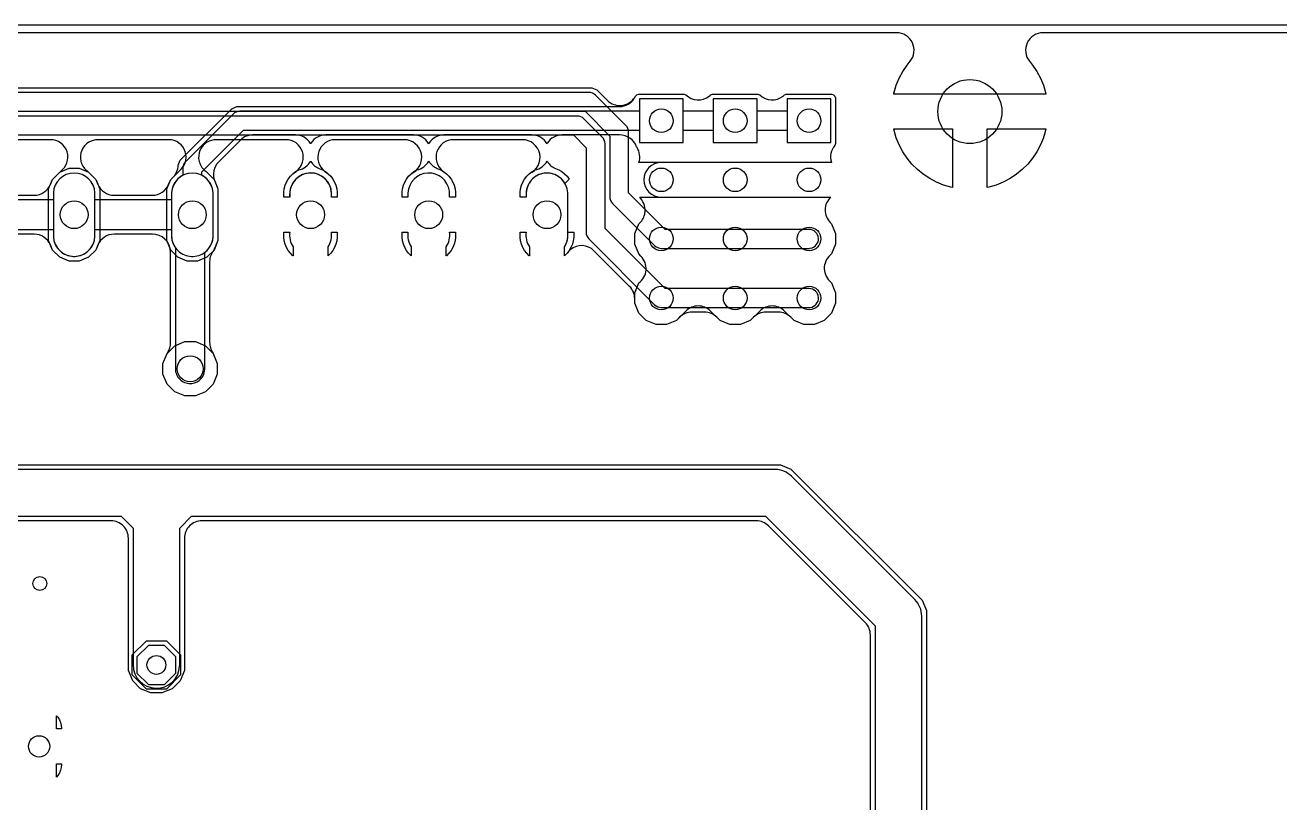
# Model space of a CAD drawing. Header units: millimetres. Extents: x -12 to 258, y 0 to 147.
# Drawn here: x 143.5 to 197.4, y 113.6 to 147 of the extents above; entities that cross this region are included whole.
import ezdxf

# ---------------------------------------------------------------- set-up
doc = ezdxf.new("R2010")
doc.units = ezdxf.units.MM

msp = doc.modelspace()

# ---------------------------------------------------------------- linework, layer by layer
at = {"layer": '16_copper'}
for points in [[(238.923, 146.67), (187.217, 146.67, 0.633248), (186.637, 145.444), (186.767, 145.285), (186.95, 145.011), (187.106, 144.721), (187.232, 144.416), (187.327, 144.101), (187.341, 144.035), (184.07, 144.035, 0.000022), (184.07, 144.035), (180.799, 144.035), (180.813, 144.101), (180.908, 144.416), (181.034, 144.721), (181.19, 145.011), (181.373, 145.285), (181.503, 145.444, 0.633244), (180.923, 146.67), (55.897, 146.67, 0.414214)], [(97.279, 144.31), (167.821, 144.31), (168.045, 144.217), (168.5, 143.762, 0.450582), (169.621, 143.832), (169.64, 143.856, 0.030532), (169.689, 143.936), (169.755, 144.002), (169.83, 144.033), (171.79, 144.033), (171.865, 144.002, 0.383549), (172.866, 143.945), (172.918, 143.99, 0.005533), (172.93, 144.002), (173.005, 144.033), (174.965, 144.033), (175.04, 144.002, 0.383555), (176.041, 143.945), (176.093, 143.99, 0.005528), (176.105, 144.002), (176.18, 144.033), (178.14, 144.033), (178.215, 144.002), (178.272, 143.945), (178.303, 143.87), (178.303, 141.91), (178.27, 141.83, 0.265777), (178.123, 141.1), (177.16, 141.1, 0.000022), (177.16, 141.1), (173.985, 141.1, 0.000022), (173.985, 141.1), (170.81, 141.1, 0.996286), (170.804, 139.6), (170.81, 139.6), (173.985, 139.6, 0.000022), (173.985, 139.6), (177.16, 139.6, 0.000022), (177.16, 139.6), (178.089, 139.6, 0.425791), (178.073, 138.514), (178.129, 138.457), (178.303, 138.037), (178.303, 137.583), (178.129, 137.163, 0.465585), (178.037, 136.01), (178.129, 135.917), (178.303, 135.497), (178.303, 135.043), (178.129, 134.623), (177.807, 134.301), (177.387, 134.127), (176.933, 134.127), (176.513, 134.301), (176.373, 134.441, 0.198912), (175.842, 134.66), (175.303, 134.66, 0.198914), (174.772, 134.441), (174.632, 134.301), (174.212, 134.127), (173.758, 134.127), (173.338, 134.301), (173.198, 134.441, 0.198914), (172.667, 134.66), (172.128, 134.66, 0.198914), (171.597, 134.441), (171.457, 134.301), (171.037, 134.127), (170.583, 134.127), (170.163, 134.301), (169.841, 134.623), (169.667, 135.043), (169.667, 135.24, 0.198912), (169.447, 135.771), (167.914, 137.304, 0.388312), (166.902, 137.35), (166.883, 137.332, 0.059862), (166.761, 137.195), (166.654, 137.089), (166.645, 137.081), (166.645, 137.465, 0.134541), (166.79, 137.916), (166.79, 139.784, 0.957293), (165, 139.784), (165, 139.6), (164.746, 139.6), (164.746, 139.821), (164.765, 139.97), (164.804, 140.116), (164.862, 140.255), (164.937, 140.385), (165.029, 140.505), (165.136, 140.611, 0.817011), (164.833, 142.074), (161.877, 142.074, 0.716593), (161.421, 140.729), (161.574, 140.611), (161.681, 140.505), (161.773, 140.385), (161.848, 140.255), (161.906, 140.116), (161.945, 139.97), (161.964, 139.821), (161.964, 139.6), (161.71, 139.6), (161.71, 139.784), (161.704, 139.862, 0.916332), (159.92, 139.784), (159.92, 139.6), (159.666, 139.6), (159.666, 139.821), (159.685, 139.97), (159.724, 140.116), (159.782, 140.255), (159.857, 140.385), (159.949, 140.505), (160.056, 140.611, 0.817011), (159.753, 142.074), (156.797, 142.074, 0.716593), (156.341, 140.729), (156.494, 140.611), (156.601, 140.505), (156.693, 140.385), (156.768, 140.255), (156.826, 140.116), (156.865, 139.97), (156.884, 139.821), (156.884, 139.6), (156.63, 139.6, 0.971779), (154.86, 139.939), (154.846, 139.862, 0.073085), (154.84, 139.6), (154.586, 139.6), (154.586, 139.821), (154.605, 139.97), (154.644, 140.116), (154.702, 140.255), (154.777, 140.385), (154.869, 140.505), (154.976, 140.611), (155.129, 140.729, 0.716593), (154.673, 142.074), (151.673, 142.074, 0.130841), (151.292, 141.97), (151.283, 141.965, 0.323266), (150.943, 141.155), (150.945, 141.145), (150.948, 141.135), (150.955, 141.112, 0.166741), (151.245, 140.709), (151.586, 140.368), (151.754, 139.964), (151.754, 137.736), (151.586, 137.332), (151.277, 137.023), (150.874, 136.856), (150.436, 136.856), (150.033, 137.023), (149.724, 137.332), (149.556, 137.736), (149.556, 139.964), (149.724, 140.368), (150.067, 140.711, 0.732902), (149.637, 142.074), (146.593, 142.074, 0.130841), (146.212, 141.97), (146.203, 141.965, 0.323266), (145.863, 141.155), (145.865, 141.145), (145.868, 141.135), (145.875, 141.112, 0.166741), (146.165, 140.709), (146.506, 140.368), (146.674, 139.964), (146.674, 137.736), (146.506, 137.332), (146.197, 137.023), (145.794, 136.856), (145.356, 136.856), (144.953, 137.023), (144.644, 137.332), (144.476, 137.736), (144.476, 139.964), (144.644, 140.368), (144.987, 140.711, 0.732902), (144.557, 142.074), (141.513, 142.074, 0.130841)], [(97.568, 143.294), (167.532, 143.294), (168.594, 142.232), (168.594, 139.62, 0.198912), (168.713, 139.333), (170.523, 137.523, 0.198912), (170.81, 137.404), (177.16, 137.404), (177.21, 137.407, 0.93983), (177.16, 138.216), (170.978, 138.216), (169.406, 139.788), (169.406, 142.4, 0.198912), (169.287, 142.687), (167.987, 143.987, 0.198912), (167.7, 144.106), (97.4, 144.106, 0.198912)], [(101.952, 142.278), (167.032, 142.278), (167.578, 141.732), (167.578, 138.096, 0.198912), (167.697, 137.809), (170.523, 134.983, 0.198912), (170.81, 134.864), (177.16, 134.864), (177.21, 134.867, 0.93983), (177.16, 135.676), (170.978, 135.676), (168.39, 138.264), (168.39, 141.9, 0.198912), (168.271, 142.187), (167.487, 142.971, 0.198912), (167.2, 143.09), (101.784, 143.09, 0.198912)]]:
    msp.add_lwpolyline(points, format="xyb", dxfattribs=at)
for points in [[(171.75, 142.484), (173.045, 142.484), (173.045, 141.95), (174.925, 141.95), (174.925, 142.484), (176.22, 142.484), (176.22, 141.95), (178.1, 141.95), (178.1, 143.83), (176.22, 143.83), (176.22, 143.296), (174.925, 143.296), (174.925, 143.83), (173.045, 143.83), (173.045, 143.296), (171.75, 143.296), (171.75, 143.83), (169.87, 143.83), (169.87, 141.95), (171.75, 141.95)], [(183.254, 140.028), (182.939, 140.123), (182.634, 140.249), (182.344, 140.405), (182.07, 140.588), (181.815, 140.797), (181.582, 141.03), (181.373, 141.285), (181.19, 141.559), (181.034, 141.849), (180.908, 142.154), (180.813, 142.469), (180.799, 142.535), (183.32, 142.535), (183.32, 140.014)], [(150.328, 131.062), (149.898, 131.239), (149.569, 131.568), (149.392, 131.998), (149.392, 132.462), (149.569, 132.892), (149.898, 133.221), (150.328, 133.398), (150.792, 133.398), (151.222, 133.221), (151.551, 132.892), (151.728, 132.462), (151.728, 131.998), (151.551, 131.568), (151.222, 131.239), (150.792, 131.062)], [(148.679, 118.459), (148.069, 119.069), (148.069, 119.931), (148.679, 120.541), (149.541, 120.541), (150.151, 119.931), (150.151, 119.069), (149.541, 118.459)], [(149.948, 119.153), (149.948, 119.847), (149.457, 120.338), (148.763, 120.338), (148.272, 119.847), (148.272, 119.153), (148.763, 118.662), (149.457, 118.662)], [(144.82, 116.75), (144.82, 117.319), (144.874, 117.249), (144.938, 117.139), (144.986, 117.022), (145.019, 116.9), (145.035, 116.774), (145.035, 116.75)], [(144.82, 115.25), (145.035, 115.25), (145.035, 115.226), (145.019, 115.1), (144.986, 114.978), (144.938, 114.861), (144.874, 114.751), (144.82, 114.681)]]:
    msp.add_lwpolyline(points, close=True, dxfattribs=at)
for points in [[(184.82, 142.535), (187.341, 142.535), (187.327, 142.469), (187.251, 142.216, 0.021654), (187.232, 142.154), (187.106, 141.849), (186.95, 141.559), (186.767, 141.285), (186.558, 141.03), (186.325, 140.797), (186.07, 140.588), (185.796, 140.405), (185.506, 140.249), (185.201, 140.123), (184.886, 140.028), (184.82, 140.014)], [(145.692, 137.066, 0.363971), (146.47, 137.916), (146.47, 139.784, 0.957293), (144.68, 139.784), (144.68, 137.916), (144.686, 137.838), (144.7, 137.761), (144.72, 137.685), (144.747, 137.612), (144.78, 137.541), (144.819, 137.473), (144.864, 137.409), (144.914, 137.349), (144.97, 137.294), (145.029, 137.244), (145.093, 137.199), (145.161, 137.16), (145.232, 137.127), (145.306, 137.1), (145.381, 137.08), (145.458, 137.066), (145.536, 137.059), (145.614, 137.059)], [(150.772, 137.066, 0.363971), (151.55, 137.916), (151.55, 139.784, 0.957293), (149.76, 139.784), (149.76, 137.916), (149.766, 137.838), (149.78, 137.761), (149.8, 137.685), (149.827, 137.612), (149.86, 137.541), (149.899, 137.473), (149.944, 137.409), (149.994, 137.349), (150.05, 137.294), (150.109, 137.244), (150.173, 137.199), (150.241, 137.16), (150.312, 137.127), (150.386, 137.1), (150.461, 137.08), (150.538, 137.066), (150.616, 137.059), (150.694, 137.059)], [(154.976, 137.089), (154.869, 137.195), (154.777, 137.315), (154.702, 137.445), (154.644, 137.584), (154.605, 137.73), (154.586, 137.879), (154.586, 138.1), (154.84, 138.1, 0.187006), (154.985, 137.465), (154.985, 137.081)], [(156.485, 137.465, 0.187009), (156.63, 138.1), (156.884, 138.1), (156.884, 137.879), (156.865, 137.73), (156.826, 137.584), (156.768, 137.445), (156.693, 137.315), (156.601, 137.195), (156.494, 137.089), (156.485, 137.081)], [(160.056, 137.089), (159.949, 137.195), (159.857, 137.315), (159.782, 137.445), (159.724, 137.584), (159.685, 137.73), (159.666, 137.879), (159.666, 138.1), (159.92, 138.1, 0.187006), (160.065, 137.465), (160.065, 137.081)], [(161.565, 137.465, 0.187009), (161.71, 138.1), (161.964, 138.1), (161.964, 137.879), (161.945, 137.73), (161.906, 137.584), (161.848, 137.445), (161.773, 137.315), (161.681, 137.195), (161.574, 137.089), (161.565, 137.081)], [(165.136, 137.089), (165.029, 137.195), (164.937, 137.315), (164.862, 137.445), (164.804, 137.584), (164.765, 137.73), (164.746, 137.879), (164.746, 138.1), (165, 138.1, 0.187006), (165.145, 137.465), (165.145, 137.081)]]:
    msp.add_lwpolyline(points, format="xyb", close=True, dxfattribs=at)
at = {"layer": '1_copper'}
for points in [[(238.923, 146.67), (187.217, 146.67, 0.633248), (186.637, 145.444), (186.767, 145.285), (186.95, 145.011), (187.106, 144.721), (187.232, 144.416), (187.327, 144.101), (187.341, 144.035), (184.07, 144.035, 0.000022), (184.07, 144.035), (180.799, 144.035, 0.026693), (180.817, 144.114), (180.908, 144.416), (181.034, 144.721), (181.19, 145.011), (181.373, 145.285), (181.503, 145.444, 0.633244), (180.923, 146.67), (122.359, 146.67, 0.668179)], [(142.209, 139.688), (143.861, 139.688, 0.303347), (144.554, 140.151), (144.644, 140.368), (144.953, 140.677), (145.356, 140.844), (145.794, 140.844), (146.197, 140.677), (146.506, 140.368), (146.596, 140.151, 0.303347), (147.289, 139.688), (148.941, 139.688, 0.303347), (149.634, 140.151), (149.724, 140.368, 0.214874), (150.039, 140.904), (150.04, 140.917, 0.018374), (150.044, 140.974), (150.138, 141.2), (152.345, 143.407), (152.569, 143.5), (169.012, 143.5, 0.268498), (169.663, 143.876), (169.668, 143.887, 0.020045), (169.696, 143.943), (169.755, 144.002), (169.83, 144.033), (171.79, 144.033), (171.865, 144.002, 0.383549), (172.866, 143.945), (172.918, 143.99, 0.005533), (172.93, 144.002), (173.005, 144.033), (174.965, 144.033), (175.04, 144.002, 0.383555), (176.041, 143.945), (176.093, 143.99, 0.005528), (176.105, 144.002), (176.18, 144.033), (178.14, 144.033), (178.215, 144.002), (178.272, 143.945), (178.303, 143.87), (178.303, 141.91), (178.27, 141.83, 0.265777), (178.123, 141.1), (177.16, 141.1, 0.000022), (177.16, 141.1), (173.985, 141.1, 0.000022), (173.985, 141.1), (170.81, 141.1, 0.000022), (170.81, 141.1), (169.846, 141.1, 0.227213), (169.766, 141.743), (169.748, 141.769, 0.3251), (169.012, 142.28), (166.549, 142.28, 0.256473), (165.916, 141.933), (165.904, 141.912, -0.002802), (165.895, 141.897), (165.889, 141.909, 0.266505), (165.241, 142.28), (161.469, 142.28, 0.256473), (160.836, 141.933), (160.824, 141.912, -0.002801), (160.815, 141.897), (160.809, 141.909, 0.266505), (160.161, 142.28), (156.389, 142.28, 0.256473), (155.756, 141.933), (155.744, 141.912, -0.002802), (155.735, 141.897), (155.729, 141.909, 0.266505), (155.081, 142.28), (153.253, 142.28, 0.198912), (152.723, 142.061), (151.778, 141.116, 0.303349), (151.615, 140.298), (151.754, 139.964), (151.754, 137.736), (151.584, 137.327, 0.181557), (151.398, 136.834), (151.398, 133.355, 0.072969), (151.43, 133.139), (151.439, 133.113, 0.072585), (151.541, 132.916), (151.728, 132.462), (151.728, 131.998), (151.551, 131.568), (151.222, 131.239), (150.792, 131.062), (150.328, 131.062), (149.898, 131.239), (149.569, 131.568), (149.392, 131.998), (149.392, 132.462), (149.58, 132.917, 0.157449), (149.722, 133.355), (149.722, 137.188, 0.022827), (149.719, 137.256), (149.715, 137.286, 0.404932), (148.941, 138.012), (147.289, 138.012, 0.303347), (146.596, 137.549), (146.506, 137.332), (146.197, 137.023), (145.794, 136.856), (145.356, 136.856), (144.953, 137.023), (144.644, 137.332), (144.554, 137.549, 0.303347), (143.861, 138.012), (142.209, 138.012, 0.303347)], [(141.39, 138.215), (144.68, 138.215), (144.68, 137.916, 0.957293), (146.47, 137.916), (146.47, 138.215), (149.76, 138.215), (149.76, 137.916, 0.14447), (149.925, 137.436), (149.925, 132.23), (149.928, 132.167), (149.937, 132.105), (149.953, 132.044), (149.974, 131.985), (150.002, 131.928), (150.034, 131.874), (150.072, 131.824), (150.115, 131.777), (150.162, 131.735), (150.213, 131.698), (150.267, 131.667), (150.324, 131.64), (150.384, 131.62), (150.445, 131.605), (150.508, 131.597), (150.571, 131.595), (150.633, 131.599, 0.380649), (151.195, 132.23), (151.195, 137.24, 0.223686), (151.55, 137.916), (151.55, 139.784, 0.270398), (151.061, 140.544), (151.061, 140.687), (152.858, 142.484), (169.87, 142.484), (169.87, 141.95), (171.75, 141.95), (171.75, 143.83), (169.87, 143.83), (169.87, 143.296), (152.69, 143.296, 0.198912), (152.403, 143.177), (150.368, 141.142, 0.198912), (150.249, 140.855), (150.249, 140.544, 0.270398), (149.76, 139.784), (149.76, 139.485), (146.47, 139.485), (146.47, 139.784, 0.957293), (144.68, 139.784), (144.68, 139.485), (141.39, 139.485)], [(182, 100.2), (182, 121.6, 0.198912), (181.707, 122.307), (176.407, 127.607, 0.198912), (175.7, 127.9), (106.714, 127.9)], [(88.114, 125.9), (147.596, 125.9), (148.11, 125.386), (148.11, 119.5, 0.97133), (150.108, 119.442), (150.11, 119.5), (150.11, 125.386), (150.624, 125.9), (175.286, 125.9), (180, 121.186), (180, 100.614)], [(179.797, 111.263), (179.797, 120.791, 0.198912), (179.577, 121.321), (175.421, 125.477, 0.198912), (174.891, 125.697), (151.063, 125.697, 0.414214), (150.313, 124.947), (150.313, 119.261), (150.13, 118.818), (149.792, 118.48), (149.349, 118.297), (148.871, 118.297), (148.428, 118.48), (148.09, 118.818), (147.907, 119.261), (147.907, 124.947, 0.414214), (147.157, 125.697), (141.988, 125.697, 0.414214)]]:
    msp.add_lwpolyline(points, format="xyb", dxfattribs=at)
for points in [[(174.925, 143.83), (173.045, 143.83), (173.045, 141.95), (174.925, 141.95)], [(178.1, 143.83), (176.22, 143.83), (176.22, 141.95), (178.1, 141.95)], [(183.254, 140.028), (182.939, 140.123), (182.634, 140.249), (182.344, 140.405), (182.07, 140.588), (181.815, 140.797), (181.582, 141.03), (181.373, 141.285), (181.19, 141.559), (181.034, 141.849), (180.908, 142.154), (180.813, 142.469), (180.799, 142.535), (183.32, 142.535), (183.32, 140.014)], [(144.82, 116.75), (144.82, 117.319), (144.874, 117.249), (144.938, 117.139), (144.986, 117.022), (145.019, 116.9), (145.035, 116.774), (145.035, 116.75)], [(144.82, 115.25), (145.035, 115.25), (145.035, 115.226), (145.019, 115.1), (144.986, 114.978), (144.938, 114.861), (144.874, 114.751), (144.82, 114.681)]]:
    msp.add_lwpolyline(points, close=True, dxfattribs=at)
for points in [[(184.82, 142.535), (187.341, 142.535), (187.327, 142.469), (187.275, 142.297, 0.048601), (187.232, 142.154), (187.106, 141.849), (186.95, 141.559), (186.767, 141.285), (186.558, 141.03), (186.325, 140.797), (186.07, 140.588), (185.796, 140.405), (185.506, 140.249), (185.201, 140.123), (184.886, 140.028), (184.82, 140.014)], [(156.624, 139.862, 0.916332), (154.84, 139.784), (154.84, 139.6), (154.586, 139.6), (154.586, 139.821), (154.605, 139.97), (154.644, 140.116), (154.702, 140.255), (154.777, 140.385), (154.869, 140.505), (154.976, 140.611), (155.095, 140.703), (155.226, 140.778, 0.218508), (155.741, 141.152), (155.754, 141.132, 0.155548), (156.102, 140.837), (156.244, 140.778), (156.375, 140.703), (156.494, 140.611), (156.601, 140.505), (156.693, 140.385), (156.768, 140.255), (156.826, 140.116), (156.865, 139.97), (156.884, 139.821), (156.884, 139.6), (156.63, 139.6), (156.63, 139.784)], [(161.704, 139.862, 0.916332), (159.92, 139.784), (159.92, 139.6), (159.666, 139.6), (159.666, 139.821), (159.685, 139.97), (159.724, 140.116), (159.782, 140.255), (159.857, 140.385), (159.949, 140.505), (160.056, 140.611), (160.175, 140.703), (160.306, 140.778, 0.218506), (160.821, 141.152), (160.834, 141.132, 0.155548), (161.182, 140.837), (161.324, 140.778), (161.455, 140.703), (161.574, 140.611), (161.681, 140.505), (161.773, 140.385), (161.848, 140.255), (161.906, 140.116), (161.945, 139.97), (161.964, 139.821), (161.964, 139.6), (161.71, 139.6), (161.71, 139.784)], [(164.746, 139.6), (164.746, 139.821), (164.765, 139.97), (164.804, 140.116), (164.862, 140.255), (164.937, 140.385), (165.029, 140.505), (165.136, 140.611), (165.255, 140.703), (165.386, 140.778, 0.218508), (165.901, 141.152), (165.914, 141.132, 0.155548), (166.262, 140.837), (166.404, 140.778), (166.535, 140.703), (166.654, 140.611), (166.761, 140.505), (166.853, 140.385), (166.854, 140.383), (166.668, 140.198), (166.651, 140.227), (166.606, 140.291), (166.556, 140.351), (166.5, 140.406), (166.441, 140.456), (166.377, 140.501), (166.309, 140.54), (166.238, 140.573), (166.164, 140.6), (166.089, 140.62), (166.012, 140.634), (165.934, 140.641), (165.856, 140.641), (165.778, 140.634), (165.701, 140.62), (165.626, 140.6), (165.552, 140.573), (165.481, 140.54), (165.413, 140.501), (165.349, 140.456), (165.29, 140.406), (165.234, 140.351), (165.184, 140.291), (165.139, 140.227), (165.1, 140.159), (165.067, 140.088), (165.04, 140.015), (165.02, 139.939), (165.006, 139.862), (165, 139.784), (165, 139.6)], [(170.583, 134.127), (170.163, 134.301), (169.841, 134.623), (169.667, 135.043), (169.667, 135.497), (169.841, 135.917, 0.465589), (169.933, 137.07), (169.841, 137.163), (169.667, 137.583), (169.667, 138.037), (169.841, 138.457, 0.164848), (170.096, 138.868), (170.101, 138.894, 0.237943), (169.914, 139.556), (169.881, 139.6), (170.81, 139.6, 0.000022), (170.81, 139.6), (173.985, 139.6, 0.000022), (173.985, 139.6), (177.16, 139.6, 0.000022), (177.16, 139.6), (178.089, 139.6, 0.425791), (178.073, 138.514), (178.129, 138.457), (178.303, 138.037), (178.303, 137.583), (178.129, 137.163, 0.465585), (178.037, 136.01), (178.129, 135.917), (178.303, 135.497), (178.303, 135.043), (178.129, 134.623), (177.807, 134.301), (177.387, 134.127), (176.933, 134.127), (176.513, 134.301), (176.103, 134.711, 0.414214), (175.042, 134.711), (174.632, 134.301), (174.212, 134.127), (173.758, 134.127), (173.338, 134.301), (172.928, 134.711, 0.414214), (171.867, 134.711), (171.457, 134.301), (171.037, 134.127)], [(154.976, 137.089), (154.869, 137.195), (154.777, 137.315), (154.702, 137.445), (154.644, 137.584), (154.605, 137.73), (154.586, 137.879), (154.586, 138.1), (154.84, 138.1, 0.187006), (154.985, 137.465), (154.985, 137.081)], [(156.485, 137.465, 0.187009), (156.63, 138.1), (156.884, 138.1), (156.884, 137.879), (156.865, 137.73), (156.826, 137.584), (156.768, 137.445), (156.693, 137.315), (156.601, 137.195), (156.494, 137.089), (156.485, 137.081)], [(160.056, 137.089), (159.949, 137.195), (159.857, 137.315), (159.782, 137.445), (159.724, 137.584), (159.685, 137.73), (159.666, 137.879), (159.666, 138.1), (159.92, 138.1, 0.187006), (160.065, 137.465), (160.065, 137.081)], [(161.565, 137.465, 0.187009), (161.71, 138.1), (161.964, 138.1), (161.964, 137.879), (161.945, 137.73), (161.906, 137.584), (161.848, 137.445), (161.773, 137.315), (161.681, 137.195), (161.574, 137.089), (161.565, 137.081)], [(165.136, 137.089), (165.029, 137.195), (164.937, 137.315), (164.862, 137.445), (164.804, 137.584), (164.765, 137.73), (164.746, 137.879), (164.746, 138.1), (165, 138.1, 0.187006), (165.145, 137.465), (165.145, 137.081)], [(166.645, 137.465, 0.187009), (166.79, 138.1), (167.044, 138.1), (167.044, 137.879), (167.025, 137.73), (166.986, 137.584), (166.928, 137.445), (166.853, 137.315), (166.761, 137.195), (166.654, 137.089), (166.645, 137.081)]]:
    msp.add_lwpolyline(points, format="xyb", close=True, dxfattribs=at)
msp.add_lwpolyline([(136.426, 128.103), (175.939, 128.103), (176.382, 127.92), (182.02, 122.282), (182.203, 121.839), (182.203, 99.961)], dxfattribs=at)
at = {"layer": 'drills_PTH'}
for centre, radius in [((184.07, 143.285), 1.375), ((170.81, 142.89), 0.508), ((173.985, 142.89), 0.508), ((177.16, 142.89), 0.508), ((170.81, 140.35), 0.508), ((173.985, 140.35), 0.508), ((177.16, 140.35), 0.508), ((145.575, 138.85), 0.597), ((150.655, 138.85), 0.597), ((155.735, 138.85), 0.597), ((160.815, 138.85), 0.597), ((165.895, 138.85), 0.597), ((170.81, 137.81), 0.508), ((173.985, 137.81), 0.508), ((177.16, 137.81), 0.508), ((170.81, 135.27), 0.508), ((173.985, 135.27), 0.508), ((177.16, 135.27), 0.508), ((150.56, 132.23), 0.559), ((149.11, 119.5), 0.406), ((144.07, 116), 0.457)]:
    msp.add_circle(centre, radius, dxfattribs=at)
at = {"layer": 'drills_via_1_16'}
msp.add_circle((144.1, 123), 0.3, dxfattribs=at)
at = {"layer": 'outline'}
msp.add_lwpolyline([(252, 147), (-6, 147)], dxfattribs=at)

doc.saveas('drawing.dxf')
